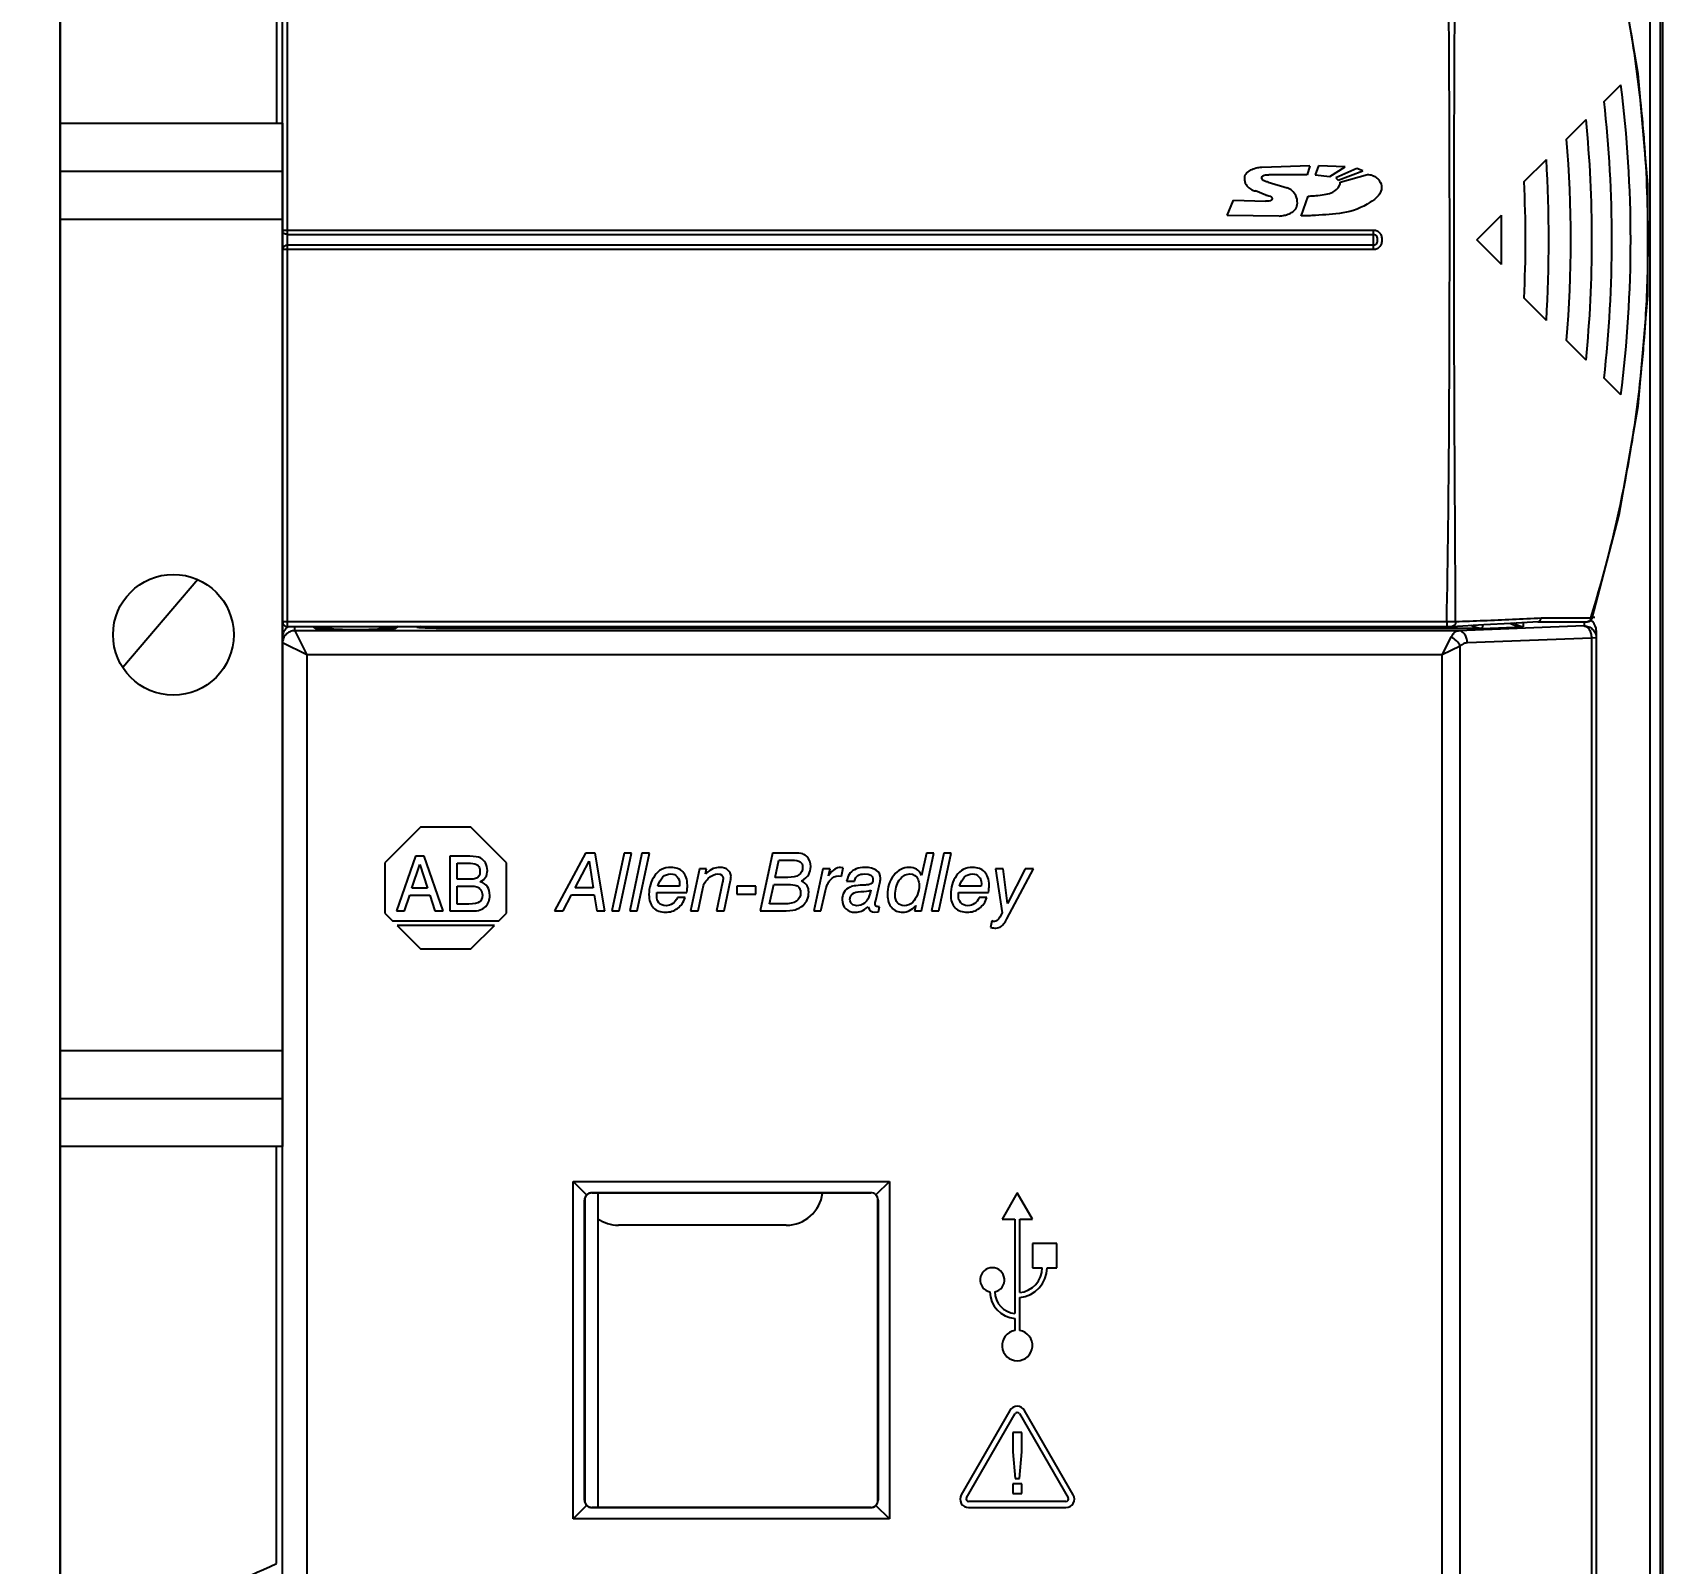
# Model space of a CAD drawing. Header units: inches. Extents: x -38 to 199, y -310 to 64.
# Drawn here: x 89.686 to 92.323, y 54.556 to 57.033 of the extents above; entities that cross this region are included whole.
import ezdxf

# ---------------------------------------------------------------- set-up
doc = ezdxf.new("R2010")
doc.units = ezdxf.units.IN
doc.header["$MEASUREMENT"] = 0
doc.layers.add('DETAIL$', color=5, linetype='Continuous')
doc.layers.add('PLC', color=7, linetype='Continuous')
doc.layers.add('DIMENSION (ANSI)', color=7, linetype='Continuous', lineweight=9)
doc.styles.add('Note Text (ANSI)', font='arial.ttf')
doc.dimstyles.new('DIM_0', dxfattribs={"dimscale": 4.75, "dimtxt": 0.065, "dimasz": 0.075, "dimexe": 0.075, "dimexo": 0.125, "dimgap": 0.0625, "dimtad": 0, "dimtih": 1, "dimtoh": 1, "dimrnd": 1e-08, "dimzin": 0, "dimdsep": 46, "dimlunit": 5, "dimtxsty": 'Note Text (ANSI)', "dimblk": 'Filled-1', "dimcen": 0.09, "dimdle": 0.45, "dimclrd": 256, "dimclre": 256, "dimclrt": 256, "dimadec": 0, "dimazin": 1, "dimtm": 1e-09, "dimtfac": 1.263158, "dimtofl": 0, "dimtmove": 0, "dimatfit": 3, "dimfxl": 1, "dimfrac": 2, "dimtolj": 1, "dimtzin": 4, "dimlwd": -1, "dimlwe": -1, "dimarcsym": 0})

# ---------------------------------------------------------------- blocks, each defined once
blk = doc.blocks.new('DI32')
at = {"layer": 'PLC', "color": 7, "linetype": 'Continuous'}
for p, q in [((0.1654, -4.6063), (0.1654, -0.0394)), ((0.1815, -0.8858), (0.1815, -4.6063)), ((0.185, -0.8898), (0.185, -4.5315))]:
    blk.add_line(p, q, dxfattribs=at)
blk = doc.blocks.new('Filled-1')
at = {"color": 0}
for p, q in [((0, 0), (-1, 0.25)), ((-1, 0.25), (-1, -0.25)), ((-1, 0), (0, 0)), ((-1, -0.25), (0, 0))]:
    blk.add_line(p, q, dxfattribs=at)
blk.add_solid([(-1, -0.25), (0, 0), (-1, 0.25)], dxfattribs=at)
blk = doc.blocks.new('*D96')
at = {"layer": 'DEFPOINTS', "color": 0, "transparency": 16777216}
for p in [(89.7304, 59.8646), (88.2858, 25.3646), (89.7304, 25.3646)]:
    blk.add_point(p, dxfattribs=at)
at = {"layer": 'DIMENSION (ANSI)', "transparency": 16777216}
for p, q in [((89.1366, 59.8646), (87.9296, 59.8646)), ((88.2858, 59.5083), (88.2858, 43.0692)), ((88.2858, 25.7208), (88.2858, 42.16)), ((89.1366, 25.3646), (87.9296, 25.3646))]:
    blk.add_line(p, q, dxfattribs=at)
at = {"layer": 'DIMENSION (ANSI)', "transparency": 16777216, "xscale": 0.35625, "yscale": 0.35625, "zscale": 0.35625}
for p, rotation in [((88.2858, 59.8646), 90), ((88.2858, 25.3646), 270)]:
    blk.add_blockref('Filled-1', p, dxfattribs=dict(at, rotation=rotation))
at = {"layer": 'DIMENSION (ANSI)', "transparency": 16777216, "insert": (88.2858, 42.6146), "char_height": 0.30875, "attachment_point": 5, "style": 'Note Text (ANSI)'}
blk.add_mtext('\\A1;36"', dxfattribs=at)

msp = doc.modelspace()

# ---------------------------------------------------------------- linework, layer by layer
for p, q in [((89.73036, 26.23957), (89.73036, 59.86457)), ((90.08058, 57.55638), (90.08058, 56.88665)), ((90.09039, 56.88665), (90.09039, 55.23103)), ((89.73036, 56.80896), (90.09039, 56.80896)), ((89.73036, 56.74634), (89.73036, 56.74634)), ((89.73036, 56.74634), (89.73036, 56.74634)), ((89.73036, 56.73127), (90.09039, 56.73127)), ((89.73036, 56.52134), (89.73036, 56.52134)), ((89.73036, 56.52134), (89.73036, 56.52134)), ((89.73036, 55.59634), (89.73036, 55.59634)), ((89.73036, 55.59634), (89.73036, 55.59634)), ((89.73036, 55.38642), (90.09039, 55.38642)), ((89.73036, 55.30872), (90.09039, 55.30872)), ((90.08058, 54.55638), (90.08058, 55.23103)), ((89.73036, 55.11884), (89.73036, 55.10376))]:
    msp.add_line(p, q)
at = {"color": 8}
for p, q in [((89.73036, 56.88665), (90.09039, 56.88665)), ((89.73036, 55.23103), (89.73036, 56.88665)), ((90.09039, 55.23103), (89.73036, 55.23103))]:
    msp.add_line(p, q, dxfattribs=at)
at = {"color": 0}
for p, q in [((89.73036, 56.88665), (89.73036, 55.23103)), ((89.73036, 55.37134), (89.73036, 56.74634))]:
    msp.add_line(p, q, dxfattribs=at)
for points in [[(89.73036, 59.86457), (89.73036, 25.36457)], [(89.73036, 59.86457), (89.73036, 55.43491)]]:
    msp.add_lwpolyline(points)
at = {"color": 8}
msp.add_circle((89.91367, 56.05884), 0.09764, dxfattribs=at)
msp.add_arc((89.59408, 55.58073), 1.134, 276.90225, 295.40475)
at = {"layer": 'DETAIL$', "color": 8}
msp.add_lwpolyline([(89.9535, 56.14799), (89.83175, 56.00572)], dxfattribs=at)
at = {"layer": 'PLC', "linetype": 'Continuous'}
for p, q in [((90.09039, 53.80757), (90.09039, 58.3745)), ((90.09827, 56.07216), (90.09827, 57.32329)), ((92.28447, 56.96645), (92.25375, 57.14251)), ((92.22922, 56.92156), (92.25624, 56.94859)), ((92.29999, 56.7875), (92.28447, 56.96645)), ((92.16841, 56.86076), (92.19987, 56.89222)), ((91.75274, 56.81737), (91.67524, 56.81487)), ((91.75274, 56.81737), (91.74858, 56.80293)), ((91.76691, 56.81737), (91.76163, 56.80293)), ((91.80997, 56.81598), (91.76691, 56.81737)), ((91.78524, 56.80015), (91.80997, 56.81598)), ((92.09958, 56.79192), (92.13565, 56.82799)), ((91.68524, 56.79126), (91.71608, 56.78182)), ((91.74858, 56.80293), (91.68636, 56.80293)), ((91.76163, 56.80293), (91.78524, 56.80015)), ((91.82913, 56.81293), (91.79469, 56.79793)), ((91.79469, 56.79793), (91.79886, 56.79404)), ((91.79886, 56.79404), (91.83886, 56.80959)), ((91.80191, 56.79126), (91.84608, 56.8032)), ((91.83886, 56.80959), (91.82913, 56.81293)), ((91.61913, 56.73709), (91.62913, 56.76182)), ((91.62913, 56.76182), (91.68136, 56.76015)), ((91.68163, 56.77015), (91.66469, 56.77682)), ((91.73886, 56.73626), (91.74997, 56.76848)), ((92.29997, 56.60758), (92.29999, 56.7875)), ((91.70302, 56.73626), (91.61913, 56.73709)), ((92.02288, 56.69772), (92.06299, 56.73783)), ((90.09039, 56.7136), (91.85614, 56.7136)), ((91.85614, 56.68185), (91.85614, 56.7136)), ((90.09827, 56.70654), (91.85614, 56.70654)), ((91.85614, 56.68891), (90.09827, 56.68891)), ((92.06299, 56.65762), (92.02288, 56.69772)), ((91.85614, 56.68185), (90.09039, 56.68185)), ((92.13565, 56.56746), (92.09958, 56.60353)), ((92.28442, 56.42863), (92.29997, 56.60758)), ((92.19987, 56.50323), (92.16841, 56.53469)), ((92.25624, 56.44686), (92.22922, 56.47389)), ((92.25367, 56.25258), (92.28442, 56.42863)), ((92.20954, 56.08553), (92.25367, 56.25258)), ((90.09039, 56.08004), (91.97445, 56.08004)), ((91.97445, 56.08004), (91.98874, 56.08012)), ((91.97445, 56.08004), (91.97445, 56.07216)), ((92.03441, 56.07517), (92.07799, 56.07757)), ((92.07799, 56.07757), (92.12218, 56.08)), ((92.09827, 56.07868), (92.09827, 56.07148)), ((92.12195, 56.07999), (92.20202, 56.07999)), ((92.19669, 56.07999), (92.19669, 56.07313)), ((92.20768, 56.08611), (92.20954, 56.08553)), ((92.20996, 56.08715), (92.21394, 56.08716)), ((92.21256, 56.09699), (92.21377, 56.09699)), ((90.09827, 56.07216), (91.97445, 56.07216)), ((90.11008, 56.06542), (90.11008, 56.07216)), ((91.99337, 56.06542), (90.11008, 56.06542)), ((90.11009, 56.06542), (90.12976, 56.02607)), ((90.13931, 56.07216), (90.14524, 56.06822)), ((90.14157, 56.07216), (90.14157, 56.07066)), ((90.14219, 56.07216), (90.14219, 56.07024)), ((90.16913, 56.06822), (90.14524, 56.06822)), ((90.16913, 56.07216), (90.16913, 56.0678)), ((90.16913, 56.07216), (90.16913, 56.0678)), ((90.24787, 56.07216), (90.24787, 56.06822)), ((90.24787, 56.0678), (90.24787, 56.07216)), ((90.27177, 56.06822), (90.24787, 56.06822)), ((90.27769, 56.07216), (90.27177, 56.06822)), ((90.30796, 56.07097), (90.30766, 56.07216)), ((90.36701, 56.07216), (90.36701, 56.06893)), ((92.03107, 56.06893), (90.36701, 56.06893)), ((91.96725, 56.02607), (91.98174, 56.05504)), ((91.97445, 56.07216), (91.97628, 56.07217)), ((91.97628, 56.07217), (91.98125, 56.07227)), ((91.98125, 56.07227), (91.98348, 56.07237)), ((91.98346, 56.07237), (92.03441, 56.07517)), ((92.19669, 56.07313), (91.99337, 56.06542)), ((92.20858, 56.05336), (92.00827, 56.04588)), ((92.03107, 56.06893), (92.09827, 56.07148)), ((92.21638, 56.0536), (92.20858, 56.05336)), ((92.20858, 56.05336), (92.20858, 54.125)), ((92.21638, 56.06576), (92.21638, 54.01723)), ((90.09039, 56.04573), (90.09039, 56.04577)), ((90.12976, 56.02607), (90.09042, 56.04574)), ((90.12976, 56.02607), (90.12976, 53.7682)), ((91.96725, 56.02607), (90.12976, 56.02607)), ((91.99621, 56.04055), (91.96725, 56.02607)), ((91.96725, 53.92568), (91.96725, 56.02607)), ((91.99622, 53.89734), (91.99622, 56.04056)), ((90.31371, 55.74737), (90.25605, 55.68972)), ((90.39524, 55.74737), (90.31371, 55.74737)), ((90.4529, 55.68972), (90.39524, 55.74737)), ((90.25605, 55.68972), (90.25605, 55.60818)), ((90.30534, 55.70048), (90.2746, 55.6119)), ((90.29974, 55.64882), (90.31236, 55.68725)), ((90.31933, 55.70048), (90.30534, 55.70048)), ((90.31236, 55.68725), (90.32493, 55.64882)), ((90.35007, 55.6119), (90.31933, 55.70048)), ((90.36104, 55.70048), (90.36104, 55.6119)), ((90.3936, 55.70048), (90.36104, 55.70048)), ((90.37298, 55.66343), (90.37298, 55.68917)), ((90.37298, 55.68917), (90.39435, 55.68917)), ((90.4529, 55.60818), (90.4529, 55.68972)), ((90.58073, 55.70572), (90.53028, 55.6119)), ((90.5641, 55.64954), (90.58652, 55.69266)), ((90.59627, 55.70572), (90.58073, 55.70572)), ((90.58652, 55.69266), (90.59308, 55.64954)), ((90.61213, 55.6119), (90.59627, 55.70572)), ((90.64321, 55.70572), (90.62346, 55.6119)), ((90.63525, 55.6119), (90.65525, 55.70572)), ((90.65525, 55.70572), (90.64321, 55.70572)), ((90.67206, 55.70572), (90.65232, 55.6119)), ((90.6641, 55.6119), (90.6841, 55.70572)), ((90.6841, 55.70572), (90.67206, 55.70572)), ((90.76487, 55.68037), (90.7506, 55.6119)), ((90.77671, 55.68037), (90.76487, 55.68037)), ((90.77506, 55.67221), (90.77671, 55.68037)), ((90.88321, 55.70572), (90.86353, 55.6119)), ((90.91448, 55.70572), (90.88321, 55.70572)), ((90.88754, 55.6661), (90.8934, 55.69432)), ((90.8934, 55.69432), (90.91467, 55.69432)), ((90.96461, 55.68037), (90.94996, 55.6119)), ((90.97633, 55.68037), (90.96461, 55.68037)), ((90.97366, 55.6689), (90.97633, 55.68037)), ((90.99741, 55.6819), (90.99315, 55.68241)), ((90.99487, 55.66827), (90.99741, 55.6819)), ((91.12423, 55.6119), (91.14448, 55.70572)), ((91.13276, 55.70572), (91.12455, 55.66922)), ((91.14448, 55.70572), (91.13276, 55.70572)), ((91.16034, 55.70572), (91.1406, 55.6119)), ((91.15238, 55.6119), (91.17238, 55.70572)), ((91.17238, 55.70572), (91.16034, 55.70572)), ((91.2441, 55.68037), (91.2548, 55.60897)), ((91.25671, 55.68037), (91.2441, 55.68037)), ((91.26378, 55.62419), (91.25671, 55.68037)), ((91.26245, 55.59916), (91.3055, 55.68037)), ((91.29194, 55.68037), (91.26378, 55.62419)), ((91.3055, 55.68037), (91.29194, 55.68037)), ((90.39452, 55.66343), (90.37298, 55.66343)), ((90.73302, 55.65648), (90.73283, 55.65228)), ((90.80245, 55.65846), (90.79245, 55.6119)), ((90.80487, 55.6119), (90.81538, 55.66107)), ((90.87856, 55.6233), (90.88518, 55.6547)), ((90.88518, 55.6547), (90.90722, 55.6547)), ((90.90799, 55.6661), (90.88754, 55.6661)), ((90.99009, 55.66877), (90.99487, 55.66827)), ((91.00327, 55.66037), (91.01576, 55.66037)), ((91.05028, 55.6289), (91.05748, 55.65941)), ((91.2213, 55.65648), (91.22111, 55.65228)), ((90.28791, 55.6119), (90.29619, 55.63751)), ((90.29619, 55.63751), (90.32847, 55.63751)), ((90.32493, 55.64882), (90.29974, 55.64882)), ((90.32847, 55.63751), (90.33676, 55.6119)), ((90.37298, 55.6232), (90.37298, 55.65213)), ((90.37298, 55.65213), (90.39612, 55.65213)), ((90.54461, 55.6119), (90.55824, 55.63814)), ((90.55824, 55.63814), (90.59487, 55.63814)), ((90.59308, 55.64954), (90.5641, 55.64954)), ((90.59487, 55.63814), (90.59875, 55.6119)), ((90.69582, 55.63597), (90.69627, 55.6417)), ((90.69627, 55.6417), (90.7448, 55.6417)), ((90.73283, 55.65228), (90.69767, 55.65228)), ((90.742, 55.63374), (90.72952, 55.63374)), ((90.76283, 55.6119), (90.77034, 55.64807)), ((90.82544, 55.65183), (90.82544, 55.63935)), ((90.8562, 55.65183), (90.82544, 55.65183)), ((90.82544, 55.63935), (90.8562, 55.63935)), ((90.8562, 55.63935), (90.8562, 55.65183)), ((90.96162, 55.6119), (90.96786, 55.64024)), ((91.1841, 55.63597), (91.18455, 55.6417)), ((91.18455, 55.6417), (91.23308, 55.6417)), ((91.22111, 55.65228), (91.18595, 55.65228)), ((91.23028, 55.63374), (91.2178, 55.63374)), ((90.25605, 55.60818), (90.26849, 55.59574)), ((90.2746, 55.6119), (90.28791, 55.6119)), ((90.33676, 55.6119), (90.35007, 55.6119)), ((90.36104, 55.6119), (90.39726, 55.6119)), ((90.39195, 55.6232), (90.37298, 55.6232)), ((90.44046, 55.59574), (90.4529, 55.60818)), ((90.53028, 55.6119), (90.54461, 55.6119)), ((90.59875, 55.6119), (90.61213, 55.6119)), ((90.62346, 55.6119), (90.63525, 55.6119)), ((90.65232, 55.6119), (90.6641, 55.6119)), ((90.7506, 55.6119), (90.76283, 55.6119)), ((90.79245, 55.6119), (90.80487, 55.6119)), ((90.86353, 55.6119), (90.89837, 55.6119)), ((90.90155, 55.6233), (90.87856, 55.6233)), ((90.94996, 55.6119), (90.96162, 55.6119)), ((91.04894, 55.60992), (91.0548, 55.61037)), ((91.0548, 55.61037), (91.05659, 55.61877)), ((91.11499, 55.62056), (91.11289, 55.6119)), ((91.11289, 55.6119), (91.12423, 55.6119)), ((91.1406, 55.6119), (91.15238, 55.6119)), ((91.2548, 55.60897), (91.25104, 55.60183)), ((90.26849, 55.59574), (90.44046, 55.59574)), ((90.27583, 55.5884), (90.31371, 55.55052)), ((90.43312, 55.5884), (90.27583, 55.5884)), ((90.39524, 55.55052), (90.43312, 55.5884)), ((91.23805, 55.59584), (91.23582, 55.58527)), ((90.31371, 55.55052), (90.39524, 55.55052)), ((90.56071, 54.62835), (90.56071, 55.17434)), ((90.58251, 55.15253), (90.56071, 55.17434)), ((90.56071, 55.17434), (91.07252, 55.17434)), ((90.5908, 55.15605), (90.5912, 55.15565)), ((90.5908, 55.15605), (91.04242, 55.15605)), ((91.04202, 55.15565), (90.5912, 55.15565)), ((90.60072, 55.15565), (90.60072, 54.64704)), ((91.04242, 55.15605), (91.04202, 55.15565)), ((91.07252, 55.17434), (91.05071, 55.15253)), ((91.07252, 55.17434), (91.07252, 54.62835)), ((91.27937, 55.15605), (91.25476, 55.11343)), ((91.30397, 55.11343), (91.27937, 55.15605)), ((90.57899, 54.65845), (90.57899, 55.14424)), ((90.57899, 55.14424), (90.57939, 55.14385)), ((90.57939, 55.14385), (90.57939, 54.65885)), ((91.05423, 55.14424), (91.05383, 55.14385)), ((91.05383, 54.65885), (91.05383, 55.14385)), ((91.05423, 55.14424), (91.05423, 54.65845)), ((90.90555, 55.10359), (90.6339, 55.10359)), ((91.25476, 55.11343), (91.27543, 55.11343)), ((91.27543, 55.11343), (91.27543, 54.96055)), ((91.28331, 54.99453), (91.28331, 55.11343)), ((91.28331, 55.11343), (91.30397, 55.11343)), ((91.30397, 55.07406), (91.30397, 55.03469)), ((91.34334, 55.07406), (91.30397, 55.07406)), ((91.34334, 55.03469), (91.34334, 55.07406)), ((91.30397, 55.03469), (91.31972, 55.03469)), ((91.3276, 55.03469), (91.34334, 55.03469)), ((91.28331, 54.93316), (91.28331, 54.98663)), ((91.27543, 54.95264), (91.27543, 54.93316)), ((91.26743, 54.80369), (91.18869, 54.66731)), ((91.19722, 54.66239), (91.27596, 54.79877)), ((91.28278, 54.79877), (91.36152, 54.66239)), ((91.37004, 54.66731), (91.2913, 54.80369)), ((91.27218, 54.76813), (91.27218, 54.73685)), ((91.28674, 54.76813), (91.27218, 54.76813)), ((91.28674, 54.73685), (91.28674, 54.76813)), ((91.27218, 54.73685), (91.27592, 54.69376)), ((91.283, 54.69376), (91.28674, 54.73685)), ((91.27218, 54.68514), (91.27218, 54.6697)), ((91.28674, 54.68514), (91.27218, 54.68514)), ((91.27592, 54.69376), (91.283, 54.69376)), ((91.28674, 54.6697), (91.28674, 54.68514)), ((90.57899, 54.65845), (90.57939, 54.65885)), ((91.05423, 54.65845), (91.05383, 54.65885)), ((91.35811, 54.65648), (91.20063, 54.65648)), ((91.27218, 54.6697), (91.28674, 54.6697)), ((90.58251, 54.65016), (90.56071, 54.62835)), ((91.07252, 54.62835), (90.56071, 54.62835)), ((90.5908, 54.64664), (90.5912, 54.64704)), ((91.04242, 54.64664), (90.5908, 54.64664)), ((90.5912, 54.64704), (91.04202, 54.64704)), ((91.04242, 54.64664), (91.04202, 54.64704)), ((91.07252, 54.62835), (91.05071, 54.65016)), ((91.20063, 54.64664), (91.35811, 54.64664))]:
    msp.add_line(p, q, dxfattribs=at)
for centre, radius, start, end in [((90.22877, 56.69742), 2.07157, 5.56916, 9.32342), ((90.28074, 56.69772), 1.99137, 352.76297, 7.23703), ((90.2354, 56.69772), 2.00634, 353.59449, 6.40551), ((90.22744, 56.69727), 2.07291, 4.44678, 5.56966), ((90.2423, 56.69772), 1.96721, 354.32608, 5.67392), ((90.2354, 56.69772), 1.93987, 355.17903, 4.82097), ((90.23258, 56.69762), 2.06776, 359.86679, 4.44818), ((89.94972, 56.69772), 2.1898, 356.58955, 3.41045), ((90.2354, 56.69772), 1.86656, 357.10723, 2.89277), ((88.87537, 56.69772), 3.18787, 359.27922, 0.72078), ((90.23831, 56.69772), 2.06203, 358.95545, 359.86353), ((90.23149, 56.69791), 2.06885, 355.63715, 358.95361), ((90.22754, 56.69817), 2.07281, 354.46256, 355.63821), ((90.22867, 56.69805), 2.07168, 350.76409, 354.46302), ((90.23645, 56.69682), 2.06379, 349.26763, 350.76305), ((90.26997, 56.68963), 2.02953, 342.70014, 349.29071), ((90.09827, 56.08004), 0.00787, 179.99839, 270.00237), ((91.62349, 66.08929), 10.01583, 272.089889, 272.349387), ((91.63797, 65.72712), 9.65337, 272.351589, 272.906566), ((92.17483, 66.20086), 10.1148, 269.731723, 270.186084), ((92.20202, 56.08787), 0.00787, 269.98889, 342.77089), ((92.19665, 56.06569), 0.01976, 45.0493, 57.46571), ((92.19671, 56.06576), 0.01967, 0.0029, 45.0218), ((90.11004, 56.04715), 0.01827, 89.87257, 91.82135), ((90.90555, 55.16265), 0.05906, 270, 353.07363), ((90.6339, 55.16265), 0.05906, 235.54343, 270), ((91.23901, 55.01501), 0.01969, 281.58017, 258.49894), ((91.27937, 55.03469), 0.04823, 274.68242, 359.99999), ((91.27937, 55.03469), 0.04035, 275.59874, 359.99998), ((91.27937, 54.99675), 0.04429, 181.33853, 264.90031), ((91.27937, 54.99675), 0.03642, 181.61945, 263.79373), ((91.27937, 54.90887), 0.02461, 99.2069, 80.7931), ((91.27937, 54.7968), 0.01378, 30, 150), ((91.27937, 54.7968), 0.00394, 30, 150), ((91.20063, 54.66042), 0.01378, 150, 270), ((91.20063, 54.66042), 0.00394, 150, 270), ((91.35811, 54.66042), 0.01378, 270, 30), ((91.35811, 54.66042), 0.00394, 270, 30)]:
    msp.add_arc(centre, radius, start, end, dxfattribs=at)
for centre, major_axis, ratio, start_param, end_param in [((90.11008, 56.05539), (0, 0.0197), 0.9993908, 0.6153842, 1.5707963), ((90.59102, 55.14403), (0.01111, -0.00472), 0.9751956, 2.7488174, 3.5340633), ((90.59102, 55.14403), (-0.00472, 0.01111), 0.9751956, -0.3924706, 0.3927752), ((90.59086, 55.14419), (0.01102, 0.00444), 0.9589629, 1.1733373, 1.9585831), ((91.04221, 55.14403), (0.00472, 0.01111), 0.9751956, -0.3927752, 0.3924706), ((91.04221, 55.14403), (0.01111, 0.00472), 0.9751956, -0.3924706, 0.3927752), ((90.59086, 55.14419), (0.00444, 0.01102), 0.9589629, 1.1830095, 1.9682554), ((91.04237, 55.14419), (-0.00444, 0.01102), 0.9589629, -1.9682554, -1.1830095), ((90.59102, 54.65866), (0.01111, 0.00472), 0.9751956, 2.749122, 3.5343679), ((90.59086, 54.65851), (-0.00444, 0.01102), 0.9589629, 1.1733373, 1.9585831), ((91.04237, 54.65851), (0.00444, 0.01102), 0.9589629, -1.9585831, -1.1733373), ((91.04221, 54.65866), (0.01111, -0.00472), 0.9751956, -0.3927752, 0.3924706), ((90.59102, 54.65866), (0.00472, 0.01111), 0.9751956, -3.5343679, -2.749122), ((90.59086, 54.65851), (0.01102, -0.00444), 0.9589629, -1.9585831, -1.1733373), ((91.04237, 54.65851), (0.01102, 0.00444), 0.9589629, -1.9682554, -1.1830095), ((91.04221, 54.65866), (-0.00472, 0.01111), 0.9751956, -3.5340633, -2.7488174)]:
    msp.add_ellipse(centre, major_axis=major_axis, ratio=ratio, start_param=start_param, end_param=end_param, dxfattribs=at)
for points, knots in [([(91.97445, 56.08004), (91.97644, 56.18297), (91.97866, 56.38887), (91.97949, 56.69772), (91.97866, 57.00658), (91.97644, 57.21248), (91.97445, 57.31541)], [0, 0, 0, 0, 0.2499996, 0.5, 0.7500004, 1, 1, 1, 1]), ([(91.98874, 56.08012), (91.98859, 56.13158), (91.98797, 56.23451), (91.98678, 56.44038), (91.98616, 56.69772), (91.98678, 56.95507), (91.98797, 57.16094), (91.98859, 57.26387), (91.98874, 57.31533)], [0, 0, 0, 0, 0.1249872, 0.249989, 0.5, 0.750011, 0.8750128, 1, 1, 1, 1]), ([(91.67524, 56.81487), (91.67289, 56.81487), (91.66727, 56.814), (91.65871, 56.81152), (91.65011, 56.80703), (91.64691, 56.80086), (91.64691, 56.79793)], [0, 0, 0, 0, 0.1986037, 0.4763056, 0.7524997, 1, 1, 1, 1]), ([(91.64691, 56.79793), (91.64691, 56.79417), (91.64846, 56.78721), (91.655, 56.7806), (91.66063, 56.77792), (91.66374, 56.77698), (91.66469, 56.77682)], [0, 0, 0, 0, 0.3777232, 0.674742, 0.9034236, 1, 1, 1, 1]), ([(91.68524, 56.79126), (91.68338, 56.79146), (91.6802, 56.79228), (91.67594, 56.79429), (91.67478, 56.7972), (91.67497, 56.79848)], [0, 0, 0, 0, 0.4104395, 0.716583, 1, 1, 1, 1]), ([(91.67497, 56.79848), (91.67522, 56.80089), (91.68059, 56.80311), (91.68453, 56.80307), (91.68636, 56.80293)], [0, 0, 0, 0, 0.5688776, 1, 1, 1, 1]), ([(91.78997, 56.77487), (91.79447, 56.77712), (91.80024, 56.78221), (91.80207, 56.7893), (91.80191, 56.79126)], [0, 0, 0, 0, 0.7184574, 1, 1, 1, 1]), ([(91.84608, 56.8032), (91.8487, 56.80342), (91.85714, 56.80208), (91.86429, 56.79605), (91.86691, 56.79098)], [0, 0, 0, 0, 0.3160952, 1, 1, 1, 1]), ([(91.86691, 56.79098), (91.86876, 56.7874), (91.8701, 56.77918), (91.86469, 56.76961), (91.859, 56.76421), (91.85553, 56.76165), (91.85441, 56.76098)], [0, 0, 0, 0, 0.3398116, 0.6380861, 0.889696, 1, 1, 1, 1]), ([(91.68163, 56.77015), (91.68217, 56.77009), (91.68391, 56.7698), (91.68689, 56.76908), (91.68981, 56.76782), (91.69157, 56.76602), (91.69207, 56.76434), (91.69159, 56.76268), (91.68971, 56.76112), (91.68669, 56.76037), (91.68367, 56.76012), (91.6819, 56.76012), (91.68136, 56.76015)], [0, 0, 0, 0, 0.0650359, 0.2109473, 0.3693592, 0.4391222, 0.5057973, 0.5698464, 0.6350988, 0.78819, 0.9339904, 1, 1, 1, 1]), ([(91.73274, 56.75709), (91.73274, 56.76125), (91.73135, 56.76879), (91.72475, 56.77728), (91.71917, 56.78089), (91.71608, 56.78182)], [0, 0, 0, 0, 0.3935583, 0.6935582, 1, 1, 1, 1]), ([(91.74997, 56.76848), (91.75156, 56.76855), (91.75692, 56.76886), (91.76674, 56.76967), (91.77854, 56.77134), (91.78664, 56.77321), (91.78997, 56.77487)], [0, 0, 0, 0, 0.117628, 0.3963738, 0.7259425, 1, 1, 1, 1]), ([(91.70302, 56.73626), (91.70458, 56.73632), (91.70865, 56.73681), (91.71559, 56.73826), (91.72355, 56.74142), (91.73091, 56.74745), (91.73274, 56.75388), (91.73274, 56.75709)], [0, 0, 0, 0, 0.1172012, 0.308469, 0.532652, 0.7579064, 1, 1, 1, 1]), ([(91.80608, 56.74126), (91.79152, 56.7392), (91.76907, 56.73758), (91.74663, 56.73648), (91.73886, 56.73626)], [0, 0, 0, 0, 0.6541001, 1, 1, 1, 1]), ([(91.85441, 56.76098), (91.85322, 56.76008), (91.83871, 56.75042), (91.82187, 56.7435), (91.80608, 56.74126)], [0, 0, 0, 0, 0.085489, 1, 1, 1, 1]), ([(90.09827, 56.70654), (90.09725, 56.70654), (90.09521, 56.7069), (90.0926, 56.70844), (90.09082, 56.71078), (90.09039, 56.71267), (90.09039, 56.7136)], [0, 0, 0, 0, 0.2625161, 0.5178825, 0.7628078, 1, 1, 1, 1]), ([(91.85614, 56.7136), (91.85805, 56.7136), (91.86193, 56.71267), (91.86647, 56.70886), (91.86896, 56.70351), (91.86954, 56.69773), (91.86897, 56.69195), (91.86647, 56.68659), (91.86193, 56.68278), (91.85805, 56.68185), (91.85614, 56.68185)], [0, 0, 0, 0, 0.1247135, 0.2494837, 0.3744978, 0.49991, 0.6253224, 0.7503717, 0.8752552, 1, 1, 1, 1]), ([(90.09827, 56.68891), (90.09725, 56.68891), (90.09521, 56.68855), (90.0926, 56.68701), (90.09082, 56.68467), (90.09039, 56.68278), (90.09039, 56.68185)], [0, 0, 0, 0, 0.2625161, 0.5178825, 0.7628078, 1, 1, 1, 1]), ([(91.85614, 56.70654), (91.85712, 56.70654), (91.85911, 56.70593), (91.86106, 56.70357), (91.86173, 56.70067), (91.86183, 56.69773), (91.86173, 56.69479), (91.86106, 56.69188), (91.85911, 56.68952), (91.85712, 56.68891), (91.85614, 56.68891)], [0, 0, 0, 0, 0.1249994, 0.2495642, 0.3738704, 0.4999089, 0.6259504, 0.7502704, 0.8749508, 1, 1, 1, 1]), ([(91.98874, 56.08012), (91.98875, 56.07915), (91.98853, 56.07725), (91.98745, 56.07475), (91.98573, 56.07294), (91.9842, 56.07242), (91.98348, 56.07237)], [0, 0, 0, 0, 0.2854311, 0.550643, 0.7864905, 1, 1, 1, 1]), ([(92.09827, 56.07148), (92.09259, 56.07145), (92.08482, 56.0728), (92.07811, 56.07639), (92.07653, 56.07746)], [0, 0, 0, 0, 0.7489109, 1, 1, 1, 1]), ([(92.09827, 56.07148), (92.09578, 56.07158), (92.09057, 56.07279), (92.08617, 56.07589), (92.08428, 56.07787)], [0, 0, 0, 0, 0.4762391, 1, 1, 1, 1]), ([(92.12218, 56.08), (92.12282, 56.08004), (92.12413, 56.08043), (92.12575, 56.08181), (92.12693, 56.0838), (92.12735, 56.08535), (92.12747, 56.08617)], [0, 0, 0, 0, 0.2177518, 0.4541128, 0.7164603, 1, 1, 1, 1]), ([(92.20768, 56.08611), (92.20767, 56.08527), (92.20722, 56.08403), (92.20637, 56.08263), (92.20546, 56.08142), (92.20404, 56.08034), (92.20267, 56.07999), (92.20202, 56.07999)], [0, 0, 0, 0, 0.280429, 0.4186807, 0.5467785, 0.7831667, 1, 1, 1, 1]), ([(90.10946, 56.06541), (90.10695, 56.06533), (90.10191, 56.06418), (90.0956, 56.05976), (90.09138, 56.05331), (90.09039, 56.04824), (90.09039, 56.04573)], [0, 0, 0, 0, 0.2499617, 0.5000035, 0.7500408, 1, 1, 1, 1]), ([(90.24787, 56.06822), (90.24787, 56.06814), (90.24752, 56.06803), (90.24703, 56.06792), (90.24604, 56.0678), (90.24476, 56.06768), (90.24311, 56.06756), (90.24027, 56.06739), (90.23598, 56.06722), (90.2301, 56.06706), (90.22338, 56.06693), (90.21608, 56.06686), (90.2085, 56.06683), (90.20092, 56.06686), (90.19363, 56.06693), (90.18691, 56.06706), (90.18102, 56.06722), (90.17674, 56.06739), (90.1739, 56.06756), (90.17224, 56.06768), (90.17096, 56.0678), (90.16998, 56.06792), (90.16948, 56.06803), (90.16913, 56.06814), (90.16913, 56.06822)], [0, 0, 0, 0, 0.0029565, 0.0103496, 0.0223616, 0.0389445, 0.0599376, 0.0851343, 0.1472175, 0.2228223, 0.3090859, 0.4026741, 0.4999993, 0.5973245, 0.6909128, 0.7771766, 0.8527815, 0.9148649, 0.9400617, 0.9610551, 0.9776381, 0.9896502, 0.9970434, 1, 1, 1, 1]), ([(90.36701, 56.06893), (90.3632, 56.06893), (90.3557, 56.06895), (90.34482, 56.06907), (90.33477, 56.06925), (90.32596, 56.06949), (90.31954, 56.06975), (90.31527, 56.06999), (90.31277, 56.07017), (90.31082, 56.07035), (90.30933, 56.07053), (90.30852, 56.07071), (90.30799, 56.07085), (90.30796, 56.07097)], [0, 0, 0, 0, 0.1935128, 0.3800294, 0.5518654, 0.7027278, 0.8269844, 0.8775714, 0.9198581, 0.9534406, 0.9780029, 0.9934368, 1, 1, 1, 1]), ([(91.98174, 56.05504), (91.98249, 56.05654), (91.98408, 56.05924), (91.98756, 56.06332), (91.99111, 56.06525), (91.99337, 56.06542)], [0, 0, 0, 0, 0.3114964, 0.5779298, 1, 1, 1, 1]), ([(91.99622, 56.04056), (91.99478, 56.04371), (91.9906, 56.04943), (91.98489, 56.0536), (91.98174, 56.05504)], [0, 0, 0, 0, 0.4999951, 1, 1, 1, 1]), ([(92.00785, 56.0459), (92.00779, 56.04839), (92.00701, 56.05324), (92.00392, 56.05957), (91.99925, 56.0641), (91.99526, 56.06536), (91.99337, 56.06542)], [0, 0, 0, 0, 0.2823568, 0.5478294, 0.785715, 1, 1, 1, 1]), ([(92.03107, 56.06893), (92.02962, 56.06897), (92.02375, 56.06949), (92.01797, 56.07158), (92.01428, 56.07405)], [0, 0, 0, 0, 0.2460291, 1, 1, 1, 1]), ([(92.03107, 56.06893), (92.0313, 56.06901), (92.03176, 56.06959), (92.03258, 56.0716), (92.03293, 56.07356), (92.03317, 56.07507)], [0, 0, 0, 0, 0.1133951, 0.3065313, 1, 1, 1, 1]), ([(92.19669, 56.07313), (92.19923, 56.07315), (92.20437, 56.07218), (92.21092, 56.06788), (92.21534, 56.06137), (92.21638, 56.05617), (92.21638, 56.0536)], [0, 0, 0, 0, 0.2482483, 0.4971768, 0.7477532, 1, 1, 1, 1]), ([(92.19669, 56.07313), (92.19827, 56.07306), (92.20171, 56.07164), (92.20544, 56.06703), (92.20793, 56.06071), (92.20854, 56.05588), (92.20858, 56.05336)], [0, 0, 0, 0, 0.1903999, 0.4208723, 0.6966598, 1, 1, 1, 1]), ([(92.00827, 56.04588), (92.00613, 56.0458), (92.00167, 56.04477), (91.99786, 56.0422), (91.99622, 56.04056)], [0, 0, 0, 0, 0.480319, 1, 1, 1, 1])]:
    msp.add_open_spline(points, degree=3, knots=knots, dxfattribs=at)
for points in [[(90.31403, 56.07193), (90.31208, 56.0713), (90.31001, 56.07097), (90.30796, 56.07097)], [(90.41051, 55.69764), (90.40714, 55.69952), (90.40149, 55.70048), (90.3936, 55.70048)], [(90.39435, 55.68917), (90.39994, 55.68917), (90.40394, 55.68803), (90.40629, 55.68586)], [(90.40629, 55.68586), (90.40863, 55.6837), (90.40983, 55.68039), (90.40983, 55.67606)], [(90.41861, 55.68959), (90.41657, 55.69308), (90.41383, 55.69579), (90.41051, 55.69764)], [(90.42177, 55.67763), (90.42177, 55.68208), (90.42068, 55.68605), (90.41861, 55.68959)], [(90.71888, 55.68241), (90.70754, 55.68241), (90.69881, 55.67795), (90.69263, 55.66916)], [(90.73823, 55.67506), (90.7334, 55.67992), (90.7269, 55.68241), (90.71888, 55.68241)], [(90.78735, 55.68049), (90.78404, 55.67922), (90.7799, 55.67642), (90.77506, 55.67221)], [(90.79818, 55.68241), (90.79429, 55.68241), (90.79066, 55.68177), (90.78735, 55.68049)], [(90.81124, 55.6782), (90.80799, 55.681), (90.80366, 55.68241), (90.79818, 55.68241)], [(90.93206, 55.68304), (90.93206, 55.6717), (90.92404, 55.6661), (90.90799, 55.6661)], [(90.93238, 55.70413), (90.92983, 55.70514), (90.92385, 55.70572), (90.91448, 55.70572)], [(90.91467, 55.69432), (90.92098, 55.69432), (90.92544, 55.69336), (90.9281, 55.6915)], [(90.9281, 55.6915), (90.93073, 55.68967), (90.93206, 55.68686), (90.93206, 55.68304)], [(90.93918, 55.69958), (90.93722, 55.70158), (90.93493, 55.70311), (90.93238, 55.70413)], [(90.94518, 55.68381), (90.94518, 55.6903), (90.94315, 55.69553), (90.93918, 55.69958)], [(90.94195, 55.67093), (90.9441, 55.67483), (90.94518, 55.67909), (90.94518, 55.68381)], [(90.99315, 55.68241), (90.99022, 55.68241), (90.98722, 55.68145), (90.98423, 55.67966)], [(91.01869, 55.68003), (91.0148, 55.67846), (91.01162, 55.67623), (91.00913, 55.67343)], [(91.03296, 55.68241), (91.02729, 55.68241), (91.02251, 55.68158), (91.01869, 55.68003)], [(91.0513, 55.67782), (91.04671, 55.68088), (91.0406, 55.68241), (91.03296, 55.68241)], [(91.10448, 55.68241), (91.09455, 55.68241), (91.0862, 55.67801), (91.07945, 55.66935)], [(91.11612, 55.67956), (91.11276, 55.68145), (91.10888, 55.68241), (91.10448, 55.68241)], [(91.20716, 55.68241), (91.19582, 55.68241), (91.1871, 55.67795), (91.18091, 55.66916)], [(91.22651, 55.67506), (91.22168, 55.67992), (91.21518, 55.68241), (91.20716, 55.68241)], [(90.40252, 55.66433), (90.40034, 55.66373), (90.39772, 55.66343), (90.39452, 55.66343)], [(90.40983, 55.67606), (90.40983, 55.66957), (90.40737, 55.66566), (90.40252, 55.66433)], [(90.4104, 55.65934), (90.41794, 55.66283), (90.42177, 55.66891), (90.42177, 55.67763)], [(90.42571, 55.63721), (90.42571, 55.64852), (90.42057, 55.65586), (90.4104, 55.65934)], [(90.69263, 55.66916), (90.68639, 55.6603), (90.68334, 55.65005), (90.68334, 55.63839)], [(90.69767, 55.65228), (90.70162, 55.66527), (90.70869, 55.67183), (90.71875, 55.67183)], [(90.71875, 55.67183), (90.72308, 55.67183), (90.72652, 55.67037), (90.72911, 55.66742)], [(90.72911, 55.66742), (90.73168, 55.66451), (90.73302, 55.66081), (90.73302, 55.65648)], [(90.7455, 55.65362), (90.7455, 55.66304), (90.74308, 55.67018), (90.73823, 55.67506)], [(90.7448, 55.6417), (90.74525, 55.64674), (90.7455, 55.65069), (90.7455, 55.65362)], [(90.77034, 55.64807), (90.77111, 55.65164), (90.772, 55.65457), (90.77315, 55.65674)], [(90.77315, 55.65674), (90.77429, 55.6589), (90.77633, 55.66151), (90.77937, 55.66446)], [(90.77937, 55.66446), (90.78442, 55.66935), (90.78964, 55.67183), (90.79506, 55.67183)], [(90.79506, 55.67183), (90.80053, 55.67183), (90.80334, 55.66948), (90.80334, 55.66483)], [(90.80334, 55.66483), (90.80334, 55.6633), (90.80303, 55.66119), (90.80245, 55.65846)], [(90.81614, 55.66744), (90.81614, 55.67183), (90.81448, 55.6754), (90.81124, 55.6782)], [(90.81538, 55.66107), (90.81588, 55.66342), (90.81614, 55.66553), (90.81614, 55.66744)], [(90.90722, 55.6547), (90.91448, 55.6547), (90.91926, 55.65419), (90.92161, 55.65329)], [(90.92996, 55.66094), (90.93582, 55.66368), (90.93977, 55.66699), (90.94195, 55.67093)], [(90.93939, 55.65266), (90.93773, 55.65572), (90.93455, 55.65846), (90.92996, 55.66094)], [(90.96786, 55.64024), (90.96945, 55.6475), (90.97085, 55.65247), (90.97213, 55.65514)], [(90.97213, 55.65514), (90.9734, 55.65782), (90.97499, 55.66018), (90.97691, 55.66228)], [(90.98423, 55.67966), (90.98117, 55.67782), (90.97767, 55.67425), (90.97366, 55.6689)], [(90.97691, 55.66228), (90.98085, 55.66661), (90.98525, 55.66877), (90.99009, 55.66877)], [(91.00913, 55.67343), (91.00659, 55.67056), (91.00467, 55.66623), (91.00327, 55.66037)], [(91.03404, 55.65393), (91.02149, 55.65355), (91.01308, 55.65241), (91.00882, 55.65061)], [(91.01576, 55.66037), (91.01703, 55.66476), (91.01901, 55.66776), (91.02162, 55.6694)], [(91.02162, 55.6694), (91.02417, 55.671), (91.02773, 55.67183), (91.03232, 55.67183)], [(91.03232, 55.67183), (91.04136, 55.67183), (91.04589, 55.66897), (91.04589, 55.6633)], [(91.03977, 55.65456), (91.03811, 55.65419), (91.0362, 55.654), (91.03404, 55.65393)], [(91.04589, 55.6633), (91.04589, 55.65833), (91.04385, 55.65546), (91.03977, 55.65456)], [(91.05818, 55.66521), (91.05818, 55.67056), (91.05589, 55.67476), (91.0513, 55.67782)], [(91.05748, 55.65941), (91.05792, 55.66139), (91.05818, 55.6633), (91.05818, 55.66521)], [(91.07945, 55.66935), (91.07264, 55.66062), (91.06926, 55.65024), (91.06926, 55.6382)], [(91.08175, 55.63731), (91.08175, 55.64674), (91.08397, 55.65489), (91.08843, 55.66164)], [(91.08843, 55.66164), (91.09289, 55.66839), (91.0985, 55.67183), (91.10512, 55.67183)], [(91.10512, 55.67183), (91.11213, 55.67183), (91.11678, 55.66865), (91.11905, 55.6624)], [(91.12455, 55.66922), (91.12225, 55.67425), (91.11945, 55.67769), (91.11612, 55.67956)], [(91.12054, 55.65393), (91.12054, 55.64871), (91.11958, 55.64362), (91.11772, 55.63865)], [(91.11905, 55.6624), (91.12003, 55.65973), (91.12054, 55.65686), (91.12054, 55.65393)], [(91.18091, 55.66916), (91.17468, 55.6603), (91.17162, 55.65005), (91.17162, 55.63839)], [(91.18595, 55.65228), (91.1899, 55.66527), (91.19697, 55.67183), (91.20703, 55.67183)], [(91.20703, 55.67183), (91.21136, 55.67183), (91.2148, 55.67037), (91.2174, 55.66742)], [(91.2174, 55.66742), (91.21996, 55.66451), (91.2213, 55.66081), (91.2213, 55.65648)], [(91.23378, 55.65362), (91.23378, 55.66304), (91.23136, 55.67018), (91.22651, 55.67506)], [(91.23308, 55.6417), (91.23353, 55.64674), (91.23378, 55.65069), (91.23378, 55.65362)], [(90.39612, 55.65213), (90.39926, 55.65213), (90.40217, 55.65171), (90.40479, 55.65095)], [(90.40479, 55.65095), (90.40737, 55.6502), (90.40948, 55.64858), (90.4112, 55.64617)], [(90.41377, 55.63751), (90.41377, 55.6324), (90.41217, 55.62873), (90.40908, 55.62651)], [(90.4112, 55.64617), (90.41291, 55.64377), (90.41377, 55.64088), (90.41377, 55.63751)], [(90.4191, 55.61904), (90.42348, 55.6238), (90.42571, 55.62988), (90.42571, 55.63721)], [(90.68334, 55.63839), (90.68334, 55.62922), (90.68576, 55.62215), (90.6906, 55.61725)], [(90.69956, 55.62513), (90.69703, 55.6282), (90.69582, 55.63183), (90.69582, 55.63597)], [(90.72952, 55.63374), (90.72531, 55.62489), (90.7192, 55.62049), (90.71117, 55.62049)], [(90.72953, 55.61608), (90.73518, 55.62018), (90.73932, 55.6261), (90.742, 55.63374)], [(90.92881, 55.64151), (90.92881, 55.62935), (90.91971, 55.6233), (90.90155, 55.6233)], [(90.92161, 55.65329), (90.92391, 55.65241), (90.92569, 55.65088), (90.92694, 55.64882)], [(90.92694, 55.64882), (90.92818, 55.6468), (90.92881, 55.64432), (90.92881, 55.64151)], [(90.93209, 55.62047), (90.93862, 55.62616), (90.94194, 55.63336), (90.94194, 55.64209)], [(90.94194, 55.64209), (90.94194, 55.6461), (90.94104, 55.6496), (90.93939, 55.65266)], [(90.9992, 55.64253), (90.9971, 55.63897), (90.99608, 55.63495), (90.99608, 55.63043)], [(90.99608, 55.63043), (90.99608, 55.624), (90.99799, 55.61897), (91.00194, 55.61534)], [(91.00882, 55.65061), (91.00448, 55.64877), (91.0013, 55.6461), (90.9992, 55.64253)], [(91.00856, 55.63062), (91.00856, 55.63839), (91.01436, 55.64266), (91.02601, 55.64329)], [(91.01179, 55.62328), (91.00964, 55.62514), (91.00856, 55.62756), (91.00856, 55.63062)], [(91.02601, 55.64329), (91.03321, 55.64368), (91.03869, 55.64444), (91.04251, 55.64546)], [(91.03766, 55.63101), (91.03627, 55.62846), (91.03455, 55.62642), (91.03239, 55.62481)], [(91.04251, 55.64546), (91.0406, 55.63833), (91.03901, 55.63349), (91.03766, 55.63101)], [(91.04939, 55.62311), (91.04939, 55.62444), (91.04968, 55.62635), (91.05028, 55.6289)], [(91.06926, 55.6382), (91.06926, 55.62922), (91.07155, 55.62228), (91.07614, 55.61731)], [(91.08569, 55.62502), (91.08302, 55.62807), (91.08175, 55.63215), (91.08175, 55.63731)], [(91.11772, 55.63865), (91.11582, 55.63362), (91.11334, 55.62948), (91.11015, 55.62623)], [(91.17162, 55.63839), (91.17162, 55.62922), (91.17404, 55.62215), (91.17888, 55.61725)], [(91.18784, 55.62513), (91.18531, 55.6282), (91.1841, 55.63183), (91.1841, 55.63597)], [(91.2178, 55.63374), (91.21359, 55.62489), (91.20748, 55.62049), (91.19945, 55.62049)], [(91.21781, 55.61608), (91.22347, 55.62018), (91.22761, 55.6261), (91.23028, 55.63374)], [(90.40908, 55.62651), (90.406, 55.62428), (90.40029, 55.6232), (90.39195, 55.6232)], [(90.39726, 55.6119), (90.40743, 55.6119), (90.41468, 55.61424), (90.4191, 55.61904)], [(90.6906, 55.61725), (90.69544, 55.61234), (90.702, 55.60992), (90.71028, 55.60992)], [(90.71117, 55.62049), (90.70595, 55.62049), (90.70213, 55.62202), (90.69956, 55.62513)], [(90.71028, 55.60992), (90.71741, 55.60992), (90.72385, 55.61196), (90.72953, 55.61608)], [(90.89837, 55.6119), (90.90818, 55.6119), (90.91544, 55.6126), (90.92009, 55.614)], [(90.92009, 55.614), (90.92474, 55.6154), (90.92875, 55.61756), (90.93209, 55.62047)], [(91.00194, 55.61534), (91.00582, 55.61177), (91.01098, 55.60992), (91.01741, 55.60992)], [(91.01964, 55.62049), (91.01659, 55.62049), (91.01397, 55.62139), (91.01179, 55.62328)], [(91.01741, 55.60992), (91.02098, 55.60992), (91.02423, 55.61049), (91.02717, 55.61161)], [(91.03239, 55.62481), (91.0285, 55.6219), (91.02423, 55.62049), (91.01964, 55.62049)], [(91.02717, 55.61161), (91.03009, 55.61272), (91.03378, 55.61508), (91.03818, 55.61871)], [(91.03818, 55.61871), (91.03977, 55.61285), (91.04334, 55.60992), (91.04894, 55.60992)], [(91.0506, 55.61979), (91.04977, 55.62049), (91.04939, 55.62158), (91.04939, 55.62311)], [(91.05659, 55.61877), (91.05334, 55.61877), (91.05143, 55.61909), (91.0506, 55.61979)], [(91.07614, 55.61731), (91.08073, 55.61234), (91.08665, 55.60992), (91.09397, 55.60992)], [(91.09633, 55.62049), (91.09187, 55.62049), (91.08837, 55.62196), (91.08569, 55.62502)], [(91.09397, 55.60992), (91.102, 55.60992), (91.10901, 55.61342), (91.11499, 55.62056)], [(91.11015, 55.62623), (91.10639, 55.62241), (91.10181, 55.62049), (91.09633, 55.62049)], [(91.17888, 55.61725), (91.18372, 55.61234), (91.19028, 55.60992), (91.19856, 55.60992)], [(91.19945, 55.62049), (91.19423, 55.62049), (91.19041, 55.62202), (91.18784, 55.62513)], [(91.19856, 55.60992), (91.20569, 55.60992), (91.21213, 55.61196), (91.21781, 55.61608)], [(91.25104, 55.60183), (91.24862, 55.59725), (91.24576, 55.59489), (91.24251, 55.59489)], [(91.23582, 55.58527), (91.2399, 55.58463), (91.24283, 55.58432), (91.24461, 55.58432)], [(91.24251, 55.59489), (91.2413, 55.59489), (91.23983, 55.59521), (91.23805, 55.59584)], [(91.24461, 55.58432), (91.24811, 55.58432), (91.25117, 55.58527), (91.25372, 55.58718)], [(91.25372, 55.58718), (91.25627, 55.58909), (91.25923, 55.59309), (91.26245, 55.59916)]]:
    msp.add_open_spline(points, degree=3, dxfattribs=at)

# ---------------------------------------------------------------- block references
msp.add_blockref('DI32', (92.13841, 58.3564))

# ---------------------------------------------------------------- dimensions: what is measured, and where the dimension line sits
at = {"layer": 'DIMENSION (ANSI)'}
dim = msp.add_linear_dim(base=(88.28583, 25.36457), p1=(89.73036, 59.86457), p2=(89.73036, 25.36457), angle=90, text='36"', dimstyle='DIM_0', override={"dimpost": '"', "dimtmove": 1}, dxfattribs=at)
dim.commit()
dim.dimension.update_dxf_attribs({"geometry": '*D96', "text_midpoint": (88.28583, 42.61457)})

doc.saveas('drawing.dxf')
